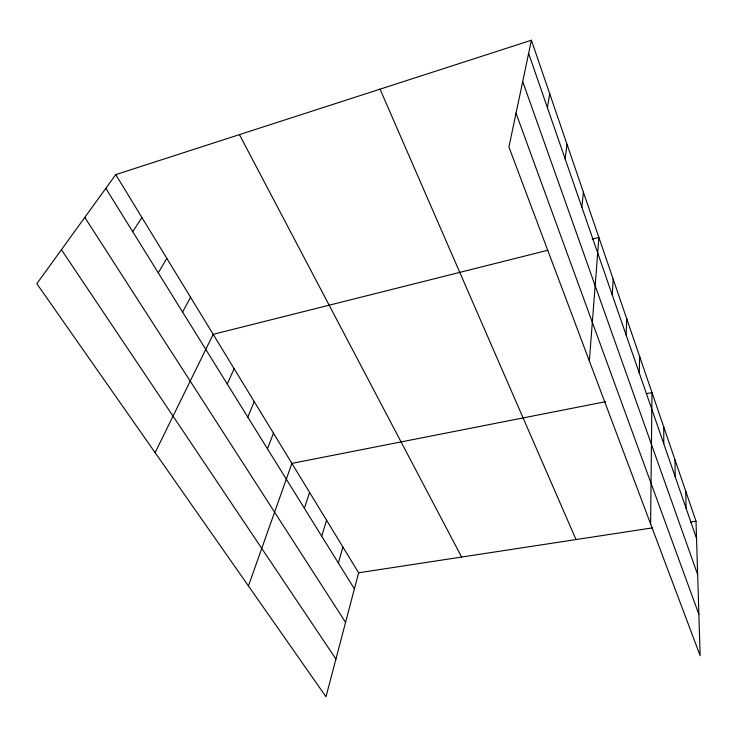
<?xml version="1.0" encoding="UTF-8"?>
<svg xmlns="http://www.w3.org/2000/svg" width="737" height="737" viewBox="0 0 737 737"><rect width="100%" height="100%" fill="white"/><g stroke="black" fill="none" stroke-linecap="round" stroke-linejoin="round"><path stroke-width="1.11" d="M650.614 523.943L651.987 392.572L646.469 393.659M639.274 373.005L639.67 356.57M626.109 334.976L626.745 318.808M612.263 294.993L613.166 279.148M589.342 360.955L598.895 237.443L592.216 239.12M581.871 207.189L583.4 192.173M565.132 158.86L567.039 144.36M547.416 107.676L549.728 93.792M531.395 40.231L508.917 147.013L700.15 655.69L696.014 521.216L531.395 40.231L115.755 174.614L36.85 283.69L325.994 696.769L358.615 572.787L115.755 174.614M338.375 563.05L342.908 547.029M321.719 536.204L326.574 520.258M304.372 508.263L309.586 492.399M248.433 585.961L291.898 463.389L605.593 401.702M267.467 448.796L273.455 433.163M247.798 417.114L254.228 401.637M227.263 384.014L234.154 368.721M155.12 452.656L213.177 334.331L547.748 250.285M182.592 312.046L190.551 297.241M158.271 272.847L166.829 258.346M132.706 231.667L141.928 217.516M358.615 572.787L652.752 527.83M690.468 522.063L696.014 521.216M61.429 249.714L335.925 659.025M84.801 217.397L345.561 622.387M105.824 188.35L354.386 588.854M239.433 134.622L461.629 557.043M380.043 89.168L576.021 539.558M516.029 113.203L698.879 614.372M522.708 81.512L697.653 574.593M528.622 53.396L696.548 538.443M685.732 491.155L686.11 508.29M674.981 459.759L675.193 476.765M663.751 426.935L663.779 443.785"/></g></svg>
